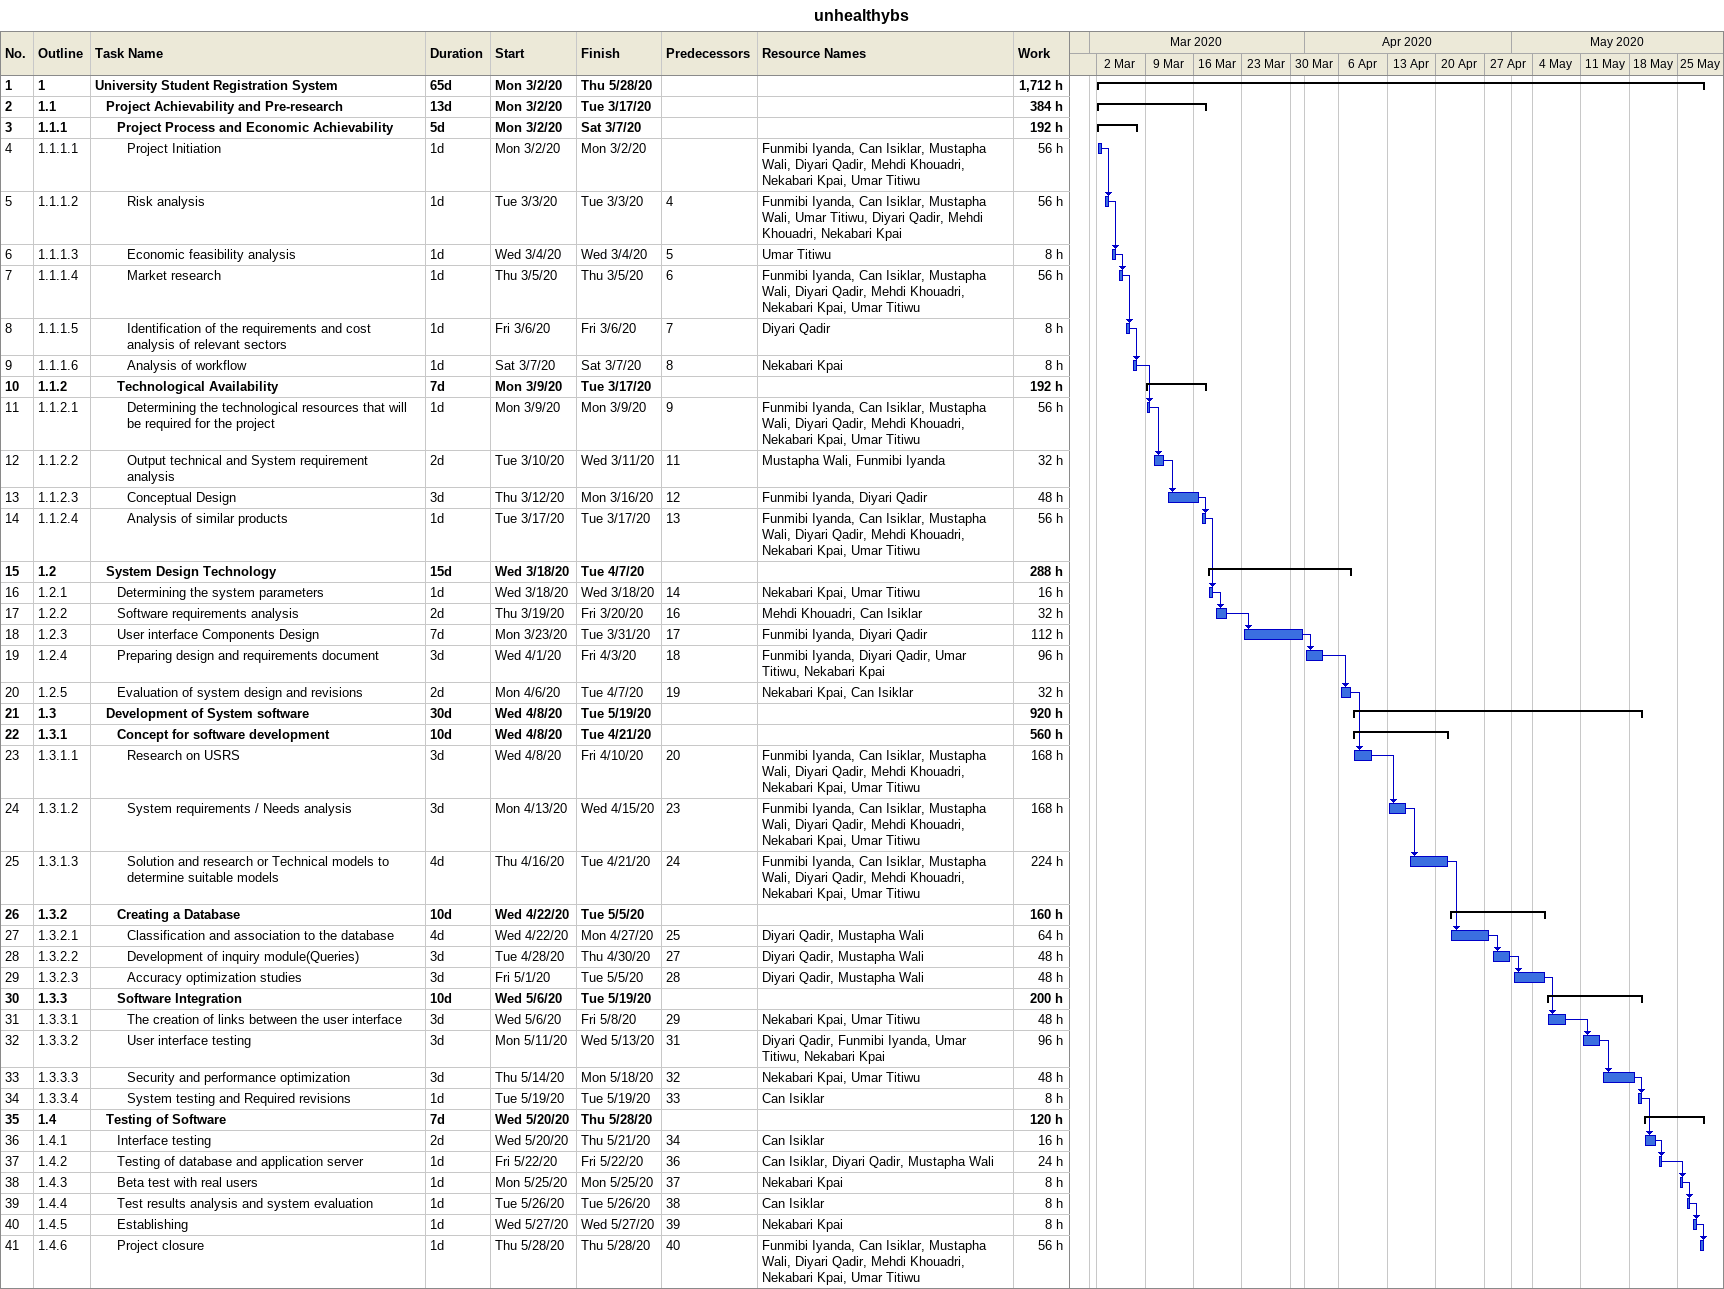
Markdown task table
unhealthybs

| ID | WBS | Task | Duration | Start | Finish | Predecessors | Resources | Work (h) |
|---|---|---|---|---|---|---|---|---|
| 1 | 1 | **University Student Registration System** | 65d | 2020-03-02 | 2020-05-28 |  |  | 1712 |
| 2 | 1.1 | **Project Achievability and Pre-research** | 13d | 2020-03-02 | 2020-03-17 |  |  | 384 |
| 3 | 1.1.1 | **Project Process and Economic Achievability** | 5d | 2020-03-02 | 2020-03-07 |  |  | 192 |
| 4 | 1.1.1.1 | Project Initiation | 1d | 2020-03-02 | 2020-03-02 |  | Funmibi Iyanda, Can Isiklar, Mustapha Wali, Diyari Qadir, Mehdi Khouadri, Nekabari Kpai, Umar Titiwu | 56 |
| 5 | 1.1.1.2 | Risk analysis | 1d | 2020-03-03 | 2020-03-03 | 4 | Funmibi Iyanda, Can Isiklar, Mustapha Wali, Umar Titiwu, Diyari Qadir, Mehdi Khouadri, Nekabari Kpai | 56 |
| 6 | 1.1.1.3 | Economic feasibility analysis | 1d | 2020-03-04 | 2020-03-04 | 5 | Umar Titiwu | 8 |
| 7 | 1.1.1.4 | Market research | 1d | 2020-03-05 | 2020-03-05 | 6 | Funmibi Iyanda, Can Isiklar, Mustapha Wali, Diyari Qadir, Mehdi Khouadri, Nekabari Kpai, Umar Titiwu | 56 |
| 8 | 1.1.1.5 | Identification of the requirements and cost analysis of relevant sectors | 1d | 2020-03-06 | 2020-03-06 | 7 | Diyari Qadir | 8 |
| 9 | 1.1.1.6 | Analysis of workflow | 1d | 2020-03-07 | 2020-03-07 | 8 | Nekabari Kpai | 8 |
| 10 | 1.1.2 | **Technological Availability** | 7d | 2020-03-09 | 2020-03-17 |  |  | 192 |
| 11 | 1.1.2.1 | Determining the technological resources that will be required for the project | 1d | 2020-03-09 | 2020-03-09 | 9 | Funmibi Iyanda, Can Isiklar, Mustapha Wali, Diyari Qadir, Mehdi Khouadri, Nekabari Kpai, Umar Titiwu | 56 |
| 12 | 1.1.2.2 | Output technical and System requirement analysis | 2d | 2020-03-10 | 2020-03-11 | 11 | Mustapha Wali, Funmibi Iyanda | 32 |
| 13 | 1.1.2.3 | Conceptual Design | 3d | 2020-03-12 | 2020-03-16 | 12 | Funmibi Iyanda, Diyari Qadir | 48 |
| 14 | 1.1.2.4 | Analysis of similar products | 1d | 2020-03-17 | 2020-03-17 | 13 | Funmibi Iyanda, Can Isiklar, Mustapha Wali, Diyari Qadir, Mehdi Khouadri, Nekabari Kpai, Umar Titiwu | 56 |
| 15 | 1.2 | **System Design Technology** | 15d | 2020-03-18 | 2020-04-07 |  |  | 288 |
| 16 | 1.2.1 | Determining the system parameters | 1d | 2020-03-18 | 2020-03-18 | 14 | Nekabari Kpai, Umar Titiwu | 16 |
| 17 | 1.2.2 | Software requirements analysis | 2d | 2020-03-19 | 2020-03-20 | 16 | Mehdi Khouadri, Can Isiklar | 32 |
| 18 | 1.2.3 | User interface Components Design | 7d | 2020-03-23 | 2020-03-31 | 17 | Funmibi Iyanda, Diyari Qadir | 112 |
| 19 | 1.2.4 | Preparing design and requirements document | 3d | 2020-04-01 | 2020-04-03 | 18 | Funmibi Iyanda, Diyari Qadir, Umar Titiwu, Nekabari Kpai | 96 |
| 20 | 1.2.5 | Evaluation of system design and revisions | 2d | 2020-04-06 | 2020-04-07 | 19 | Nekabari Kpai, Can Isiklar | 32 |
| 21 | 1.3 | **Development of System software** | 30d | 2020-04-08 | 2020-05-19 |  |  | 920 |
| 22 | 1.3.1 | **Concept for software development** | 10d | 2020-04-08 | 2020-04-21 |  |  | 560 |
| 23 | 1.3.1.1 | Research on USRS | 3d | 2020-04-08 | 2020-04-10 | 20 | Funmibi Iyanda, Can Isiklar, Mustapha Wali, Diyari Qadir, Mehdi Khouadri, Nekabari Kpai, Umar Titiwu | 168 |
| 24 | 1.3.1.2 | System requirements / Needs analysis | 3d | 2020-04-13 | 2020-04-15 | 23 | Funmibi Iyanda, Can Isiklar, Mustapha Wali, Diyari Qadir, Mehdi Khouadri, Nekabari Kpai, Umar Titiwu | 168 |
| 25 | 1.3.1.3 | Solution and research or Technical models to determine suitable models | 4d | 2020-04-16 | 2020-04-21 | 24 | Funmibi Iyanda, Can Isiklar, Mustapha Wali, Diyari Qadir, Mehdi Khouadri, Nekabari Kpai, Umar Titiwu | 224 |
| 26 | 1.3.2 | **Creating a Database** | 10d | 2020-04-22 | 2020-05-05 |  |  | 160 |
| 27 | 1.3.2.1 | Classification and association to the database | 4d | 2020-04-22 | 2020-04-27 | 25 | Diyari Qadir, Mustapha Wali | 64 |
| 28 | 1.3.2.2 | Development of inquiry module(Queries) | 3d | 2020-04-28 | 2020-04-30 | 27 | Diyari Qadir, Mustapha Wali | 48 |
| 29 | 1.3.2.3 | Accuracy optimization studies | 3d | 2020-05-01 | 2020-05-05 | 28 | Diyari Qadir, Mustapha Wali | 48 |
| 30 | 1.3.3 | **Software Integration** | 10d | 2020-05-06 | 2020-05-19 |  |  | 200 |
| 31 | 1.3.3.1 | The creation of links between the user interface | 3d | 2020-05-06 | 2020-05-08 | 29 | Nekabari Kpai, Umar Titiwu | 48 |
| 32 | 1.3.3.2 | User interface testing | 3d | 2020-05-11 | 2020-05-13 | 31 | Diyari Qadir, Funmibi Iyanda, Umar Titiwu, Nekabari Kpai | 96 |
| 33 | 1.3.3.3 | Security and performance optimization | 3d | 2020-05-14 | 2020-05-18 | 32 | Nekabari Kpai, Umar Titiwu | 48 |
| 34 | 1.3.3.4 | System testing and Required revisions | 1d | 2020-05-19 | 2020-05-19 | 33 | Can Isiklar | 8 |
| 35 | 1.4 | **Testing of Software** | 7d | 2020-05-20 | 2020-05-28 |  |  | 120 |
| 36 | 1.4.1 | Interface testing | 2d | 2020-05-20 | 2020-05-21 | 34 | Can Isiklar | 16 |
| 37 | 1.4.2 | Testing of database and application server | 1d | 2020-05-22 | 2020-05-22 | 36 | Can Isiklar, Diyari Qadir, Mustapha Wali | 24 |
| 38 | 1.4.3 | Beta test with real users | 1d | 2020-05-25 | 2020-05-25 | 37 | Nekabari Kpai | 8 |
| 39 | 1.4.4 | Test results analysis and system evaluation | 1d | 2020-05-26 | 2020-05-26 | 38 | Can Isiklar | 8 |
| 40 | 1.4.5 | Establishing | 1d | 2020-05-27 | 2020-05-27 | 39 | Nekabari Kpai | 8 |
| 41 | 1.4.6 | Project closure | 1d | 2020-05-28 | 2020-05-28 | 40 | Funmibi Iyanda, Can Isiklar, Mustapha Wali, Diyari Qadir, Mehdi Khouadri, Nekabari Kpai, Umar Titiwu | 56 |
